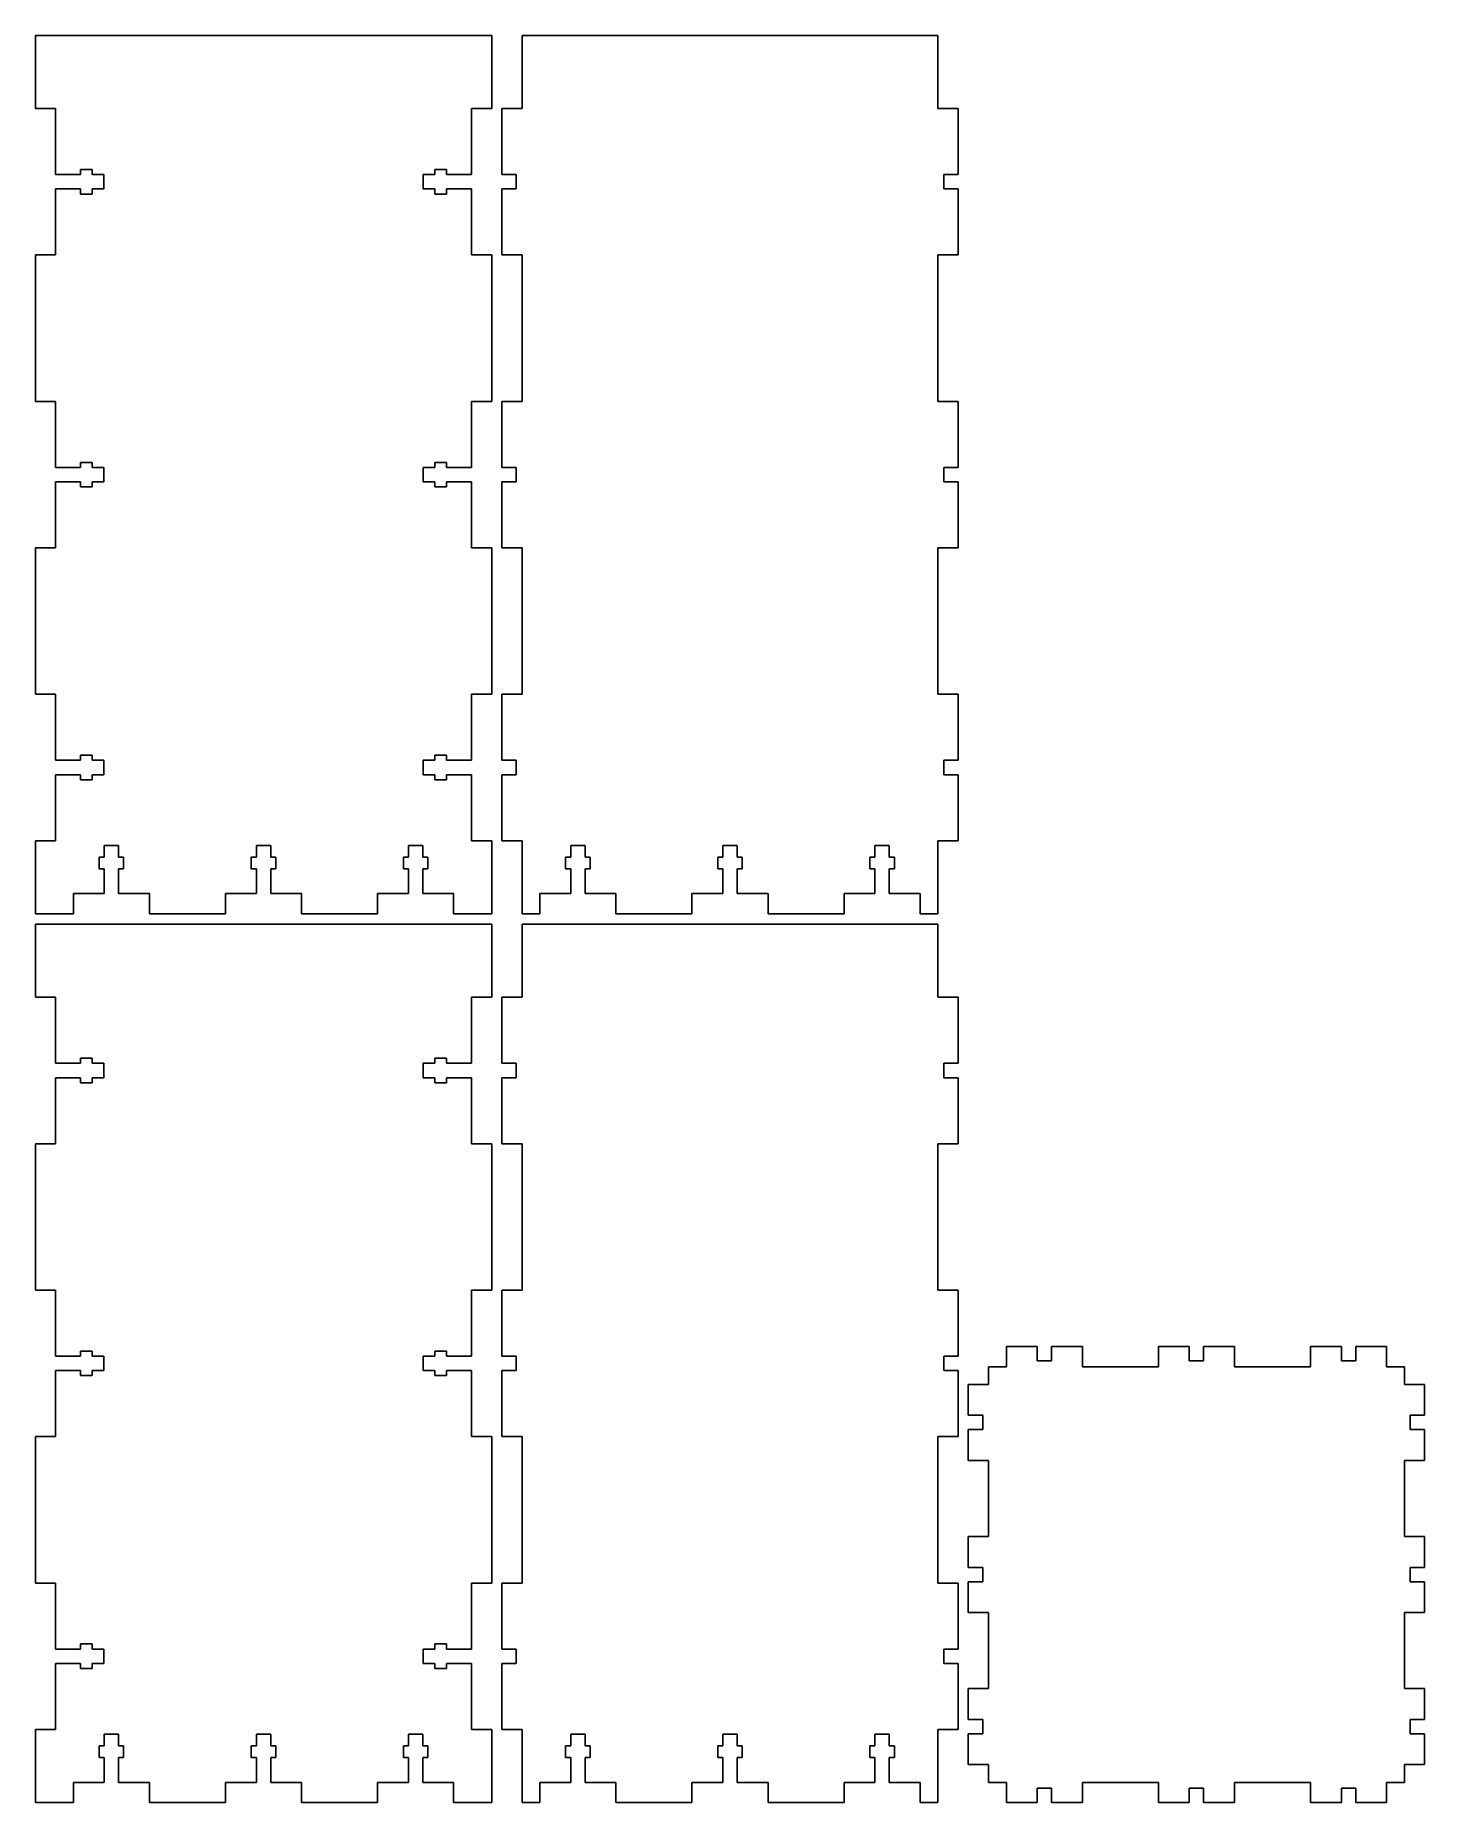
# Model space of a CAD drawing. Header units: inches. Extents: x 0 to 411, y 3 to 526.
import ezdxf

# ---------------------------------------------------------------- set-up
doc = ezdxf.new("R2010")
doc.units = ezdxf.units.IN

msp = doc.modelspace()

# ---------------------------------------------------------------- linework, layer by layer
at = {"layer": 'back_outsideCutPath'}
for p, q in [((0, 526), (0, 504.33)), ((135, 526), (0, 526)), ((135, 504.33), (135, 526)), ((0, 504.33), (6, 504.33)), ((6, 504.33), (6, 484.79)), ((129, 484.79), (129, 504.33)), ((129, 504.33), (135, 504.33)), ((6, 484.79), (13.35, 484.79)), ((13.35, 484.79), (13.35, 486.29)), ((13.35, 486.29), (16.8, 486.29)), ((16.8, 486.29), (16.8, 484.79)), ((16.8, 484.79), (20.25, 484.79)), ((20.25, 484.79), (20.25, 480.54)), ((114.75, 480.54), (114.75, 484.79)), ((114.75, 484.79), (118.2, 484.79)), ((118.2, 484.79), (118.2, 486.29)), ((118.2, 486.29), (121.65, 486.29)), ((121.65, 486.29), (121.65, 484.79)), ((121.65, 484.79), (129, 484.79)), ((13.35, 480.54), (6, 480.54)), ((6, 480.54), (6, 461)), ((13.35, 479.04), (13.35, 480.54)), ((16.8, 479.04), (13.35, 479.04)), ((20.25, 480.54), (16.8, 480.54)), ((16.8, 480.54), (16.8, 479.04)), ((118.2, 480.54), (114.75, 480.54)), ((118.2, 479.04), (118.2, 480.54)), ((121.65, 479.04), (118.2, 479.04)), ((129, 480.54), (121.65, 480.54)), ((121.65, 480.54), (121.65, 479.04)), ((129, 461), (129, 480.54)), ((6, 461), (0, 461)), ((0, 461), (0, 417.67)), ((135, 461), (129, 461)), ((135, 417.67), (135, 461)), ((0, 417.67), (6, 417.67)), ((6, 417.67), (6, 398.12)), ((129, 398.12), (129, 417.67)), ((129, 417.67), (135, 417.67)), ((6, 398.12), (13.35, 398.12)), ((13.35, 398.12), (13.35, 399.62)), ((13.35, 399.62), (16.8, 399.62)), ((16.8, 399.62), (16.8, 398.12)), ((16.8, 398.12), (20.25, 398.12)), ((20.25, 398.12), (20.25, 393.88)), ((114.75, 393.88), (114.75, 398.12)), ((114.75, 398.12), (118.2, 398.12)), ((118.2, 398.12), (118.2, 399.62)), ((118.2, 399.62), (121.65, 399.62)), ((121.65, 399.62), (121.65, 398.12)), ((121.65, 398.12), (129, 398.12)), ((13.35, 393.88), (6, 393.88)), ((6, 393.88), (6, 374.33)), ((13.35, 392.38), (13.35, 393.88)), ((16.8, 392.38), (13.35, 392.38)), ((20.25, 393.88), (16.8, 393.88)), ((16.8, 393.88), (16.8, 392.38)), ((118.2, 393.88), (114.75, 393.88)), ((118.2, 392.38), (118.2, 393.88)), ((121.65, 392.38), (118.2, 392.38)), ((129, 393.88), (121.65, 393.88)), ((121.65, 393.88), (121.65, 392.38)), ((129, 374.33), (129, 393.88)), ((6, 374.33), (0, 374.33)), ((0, 374.33), (0, 331)), ((135, 374.33), (129, 374.33)), ((135, 331), (135, 374.33)), ((0, 331), (6, 331)), ((6, 331), (6, 311.46)), ((129, 311.46), (129, 331)), ((129, 331), (135, 331)), ((6, 311.46), (13.35, 311.46)), ((13.35, 311.46), (13.35, 312.96)), ((13.35, 312.96), (16.8, 312.96)), ((16.8, 312.96), (16.8, 311.46)), ((16.8, 311.46), (20.25, 311.46)), ((20.25, 311.46), (20.25, 307.21)), ((114.75, 307.21), (114.75, 311.46)), ((114.75, 311.46), (118.2, 311.46)), ((118.2, 311.46), (118.2, 312.96)), ((118.2, 312.96), (121.65, 312.96)), ((121.65, 312.96), (121.65, 311.46)), ((121.65, 311.46), (129, 311.46)), ((13.35, 307.21), (6, 307.21)), ((6, 307.21), (6, 287.67)), ((13.35, 305.71), (13.35, 307.21)), ((16.8, 305.71), (13.35, 305.71)), ((20.25, 307.21), (16.8, 307.21)), ((16.8, 307.21), (16.8, 305.71)), ((118.2, 307.21), (114.75, 307.21)), ((118.2, 305.71), (118.2, 307.21)), ((121.65, 305.71), (118.2, 305.71)), ((129, 307.21), (121.65, 307.21)), ((121.65, 307.21), (121.65, 305.71)), ((129, 287.67), (129, 307.21)), ((6, 287.67), (0, 287.67)), ((0, 287.67), (0, 266)), ((135, 287.67), (129, 287.67)), ((135, 266), (135, 287.67)), ((18.88, 279.35), (18.88, 282.8)), ((18.88, 282.8), (20.38, 282.8)), ((20.38, 282.8), (20.38, 286.25)), ((20.38, 286.25), (24.62, 286.25)), ((24.62, 286.25), (24.62, 282.8)), ((24.62, 282.8), (26.12, 282.8)), ((26.12, 282.8), (26.12, 279.35)), ((63.88, 279.35), (63.88, 282.8)), ((63.88, 282.8), (65.38, 282.8)), ((65.38, 282.8), (65.38, 286.25)), ((65.38, 286.25), (69.62, 286.25)), ((69.62, 286.25), (69.62, 282.8)), ((69.62, 282.8), (71.12, 282.8)), ((71.12, 282.8), (71.12, 279.35)), ((108.88, 279.35), (108.88, 282.8)), ((108.88, 282.8), (110.38, 282.8)), ((110.38, 282.8), (110.38, 286.25)), ((110.38, 286.25), (114.62, 286.25)), ((114.62, 286.25), (114.62, 282.8)), ((114.62, 282.8), (116.12, 282.8)), ((116.12, 282.8), (116.12, 279.35)), ((20.38, 279.35), (18.88, 279.35)), ((20.38, 272), (20.38, 279.35)), ((26.12, 279.35), (24.62, 279.35)), ((24.62, 279.35), (24.62, 272)), ((65.38, 279.35), (63.88, 279.35)), ((65.38, 272), (65.38, 279.35)), ((71.12, 279.35), (69.62, 279.35)), ((69.62, 279.35), (69.62, 272)), ((110.38, 279.35), (108.88, 279.35)), ((110.38, 272), (110.38, 279.35)), ((116.12, 279.35), (114.62, 279.35)), ((114.62, 279.35), (114.62, 272)), ((11.25, 266), (11.25, 272)), ((11.25, 272), (20.38, 272)), ((24.62, 272), (33.75, 272)), ((33.75, 272), (33.75, 266)), ((56.25, 266), (56.25, 272)), ((56.25, 272), (65.38, 272)), ((69.62, 272), (78.75, 272)), ((78.75, 272), (78.75, 266)), ((101.25, 266), (101.25, 272)), ((101.25, 272), (110.38, 272)), ((114.62, 272), (123.75, 272)), ((123.75, 272), (123.75, 266)), ((0, 266), (11.25, 266)), ((33.75, 266), (56.25, 266)), ((78.75, 266), (101.25, 266)), ((123.75, 266), (135, 266))]:
    msp.add_line(p, q, dxfattribs=at)
at = {"layer": 'bottom_outsideCutPath'}
for p, q in [((296.38, 138), (287.25, 138)), ((287.25, 138), (287.25, 132)), ((296.38, 133.75), (296.38, 138)), ((309.75, 138), (300.62, 138)), ((300.62, 138), (300.62, 133.75)), ((309.75, 132), (309.75, 138)), ((341.38, 138), (332.25, 138)), ((332.25, 138), (332.25, 132)), ((341.38, 133.75), (341.38, 138)), ((354.75, 138), (345.62, 138)), ((345.62, 138), (345.62, 133.75)), ((354.75, 132), (354.75, 138)), ((386.38, 138), (377.25, 138)), ((377.25, 138), (377.25, 132)), ((386.38, 133.75), (386.38, 138)), ((399.75, 138), (390.62, 138)), ((390.62, 138), (390.62, 133.75)), ((399.75, 132), (399.75, 138)), ((282, 132), (282, 126.75)), ((287.25, 132), (282, 132)), ((298.5, 133.75), (296.38, 133.75)), ((300.62, 133.75), (298.5, 133.75)), ((298.5, 133.75), (298.5, 133.75)), ((332.25, 132), (309.75, 132)), ((343.5, 133.75), (341.38, 133.75)), ((345.62, 133.75), (343.5, 133.75)), ((343.5, 133.75), (343.5, 133.75)), ((377.25, 132), (354.75, 132)), ((388.5, 133.75), (386.38, 133.75)), ((390.62, 133.75), (388.5, 133.75)), ((388.5, 133.75), (388.5, 133.75)), ((405, 132), (399.75, 132)), ((405, 126.75), (405, 132)), ((282, 126.75), (276, 126.75)), ((276, 126.75), (276, 117.62)), ((411, 126.75), (405, 126.75)), ((411, 117.62), (411, 126.75)), ((276, 117.62), (280.25, 117.62)), ((280.25, 117.62), (280.25, 115.5)), ((280.25, 115.5), (280.25, 115.5)), ((280.25, 115.5), (280.25, 113.38)), ((406.75, 115.5), (406.75, 117.62)), ((406.75, 117.62), (411, 117.62)), ((406.75, 113.38), (406.75, 115.5)), ((406.75, 115.5), (406.75, 115.5)), ((280.25, 113.38), (276, 113.38)), ((276, 113.38), (276, 104.25)), ((411, 113.38), (406.75, 113.38)), ((411, 104.25), (411, 113.38)), ((276, 104.25), (282, 104.25)), ((282, 104.25), (282, 81.75)), ((405, 81.75), (405, 104.25)), ((405, 104.25), (411, 104.25)), ((282, 81.75), (276, 81.75)), ((276, 81.75), (276, 72.62)), ((411, 81.75), (405, 81.75)), ((411, 72.62), (411, 81.75)), ((276, 72.62), (280.25, 72.62)), ((280.25, 68.38), (276, 68.38)), ((276, 68.38), (276, 59.25)), ((280.25, 72.62), (280.25, 70.5)), ((280.25, 70.5), (280.25, 70.5)), ((280.25, 70.5), (280.25, 68.38)), ((406.75, 70.5), (406.75, 72.62)), ((406.75, 72.62), (411, 72.62)), ((406.75, 68.38), (406.75, 70.5)), ((406.75, 70.5), (406.75, 70.5)), ((411, 68.38), (406.75, 68.38)), ((411, 59.25), (411, 68.38)), ((276, 59.25), (282, 59.25)), ((282, 59.25), (282, 36.75)), ((405, 36.75), (405, 59.25)), ((405, 59.25), (411, 59.25)), ((282, 36.75), (276, 36.75)), ((276, 36.75), (276, 27.62)), ((411, 36.75), (405, 36.75)), ((411, 27.62), (411, 36.75)), ((276, 27.62), (280.25, 27.62)), ((280.25, 27.62), (280.25, 25.5)), ((406.75, 25.5), (406.75, 27.62)), ((406.75, 27.62), (411, 27.62)), ((280.25, 23.38), (276, 23.38)), ((276, 23.38), (276, 14.25)), ((280.25, 25.5), (280.25, 25.5)), ((280.25, 25.5), (280.25, 23.38)), ((406.75, 23.38), (406.75, 25.5)), ((406.75, 25.5), (406.75, 25.5)), ((411, 23.38), (406.75, 23.38)), ((411, 14.25), (411, 23.38)), ((276, 14.25), (282, 14.25)), ((282, 14.25), (282, 9)), ((405, 9), (405, 14.25)), ((405, 14.25), (411, 14.25)), ((282, 9), (287.25, 9)), ((287.25, 9), (287.25, 3)), ((296.38, 3), (296.38, 7.25)), ((296.38, 7.25), (298.5, 7.25)), ((298.5, 7.25), (298.5, 7.25)), ((298.5, 7.25), (300.62, 7.25)), ((300.62, 7.25), (300.62, 3)), ((309.75, 3), (309.75, 9)), ((309.75, 9), (332.25, 9)), ((332.25, 9), (332.25, 3)), ((341.38, 3), (341.38, 7.25)), ((341.38, 7.25), (343.5, 7.25)), ((343.5, 7.25), (343.5, 7.25)), ((343.5, 7.25), (345.62, 7.25)), ((345.62, 7.25), (345.62, 3)), ((354.75, 3), (354.75, 9)), ((354.75, 9), (377.25, 9)), ((377.25, 9), (377.25, 3)), ((386.38, 3), (386.38, 7.25)), ((386.38, 7.25), (388.5, 7.25)), ((388.5, 7.25), (388.5, 7.25)), ((388.5, 7.25), (390.62, 7.25)), ((390.62, 7.25), (390.62, 3)), ((399.75, 3), (399.75, 9)), ((399.75, 9), (405, 9)), ((287.25, 3), (296.38, 3)), ((300.62, 3), (309.75, 3)), ((332.25, 3), (341.38, 3)), ((345.62, 3), (354.75, 3)), ((377.25, 3), (386.38, 3)), ((390.62, 3), (399.75, 3))]:
    msp.add_line(p, q, dxfattribs=at)
at = {"layer": 'front_outsideCutPath'}
for p, q in [((0, 263), (0, 241.33)), ((135, 263), (0, 263)), ((135, 241.33), (135, 263)), ((0, 241.33), (6, 241.33)), ((6, 241.33), (6, 221.79)), ((129, 221.79), (129, 241.33)), ((129, 241.33), (135, 241.33)), ((6, 221.79), (13.35, 221.79)), ((13.35, 221.79), (13.35, 223.29)), ((13.35, 223.29), (16.8, 223.29)), ((16.8, 223.29), (16.8, 221.79)), ((16.8, 221.79), (20.25, 221.79)), ((20.25, 221.79), (20.25, 217.54)), ((114.75, 217.54), (114.75, 221.79)), ((114.75, 221.79), (118.2, 221.79)), ((118.2, 221.79), (118.2, 223.29)), ((118.2, 223.29), (121.65, 223.29)), ((121.65, 223.29), (121.65, 221.79)), ((121.65, 221.79), (129, 221.79)), ((13.35, 217.54), (6, 217.54)), ((6, 217.54), (6, 198)), ((13.35, 216.04), (13.35, 217.54)), ((16.8, 216.04), (13.35, 216.04)), ((20.25, 217.54), (16.8, 217.54)), ((16.8, 217.54), (16.8, 216.04)), ((118.2, 217.54), (114.75, 217.54)), ((118.2, 216.04), (118.2, 217.54)), ((121.65, 216.04), (118.2, 216.04)), ((129, 217.54), (121.65, 217.54)), ((121.65, 217.54), (121.65, 216.04)), ((129, 198), (129, 217.54)), ((6, 198), (0, 198)), ((0, 198), (0, 154.67)), ((135, 198), (129, 198)), ((135, 154.67), (135, 198)), ((0, 154.67), (6, 154.67)), ((6, 154.67), (6, 135.12)), ((129, 135.12), (129, 154.67)), ((129, 154.67), (135, 154.67)), ((13.35, 135.12), (13.35, 136.62)), ((13.35, 136.62), (16.8, 136.62)), ((16.8, 136.62), (16.8, 135.12)), ((118.2, 135.12), (118.2, 136.62)), ((118.2, 136.62), (121.65, 136.62)), ((121.65, 136.62), (121.65, 135.12)), ((6, 135.12), (13.35, 135.12)), ((13.35, 130.88), (6, 130.88)), ((6, 130.88), (6, 111.33)), ((13.35, 129.38), (13.35, 130.88)), ((16.8, 135.12), (20.25, 135.12)), ((20.25, 130.88), (16.8, 130.88)), ((16.8, 130.88), (16.8, 129.38)), ((20.25, 135.12), (20.25, 130.88)), ((114.75, 130.88), (114.75, 135.12)), ((114.75, 135.12), (118.2, 135.12)), ((118.2, 130.88), (114.75, 130.88)), ((118.2, 129.38), (118.2, 130.88)), ((121.65, 135.12), (129, 135.12)), ((129, 130.88), (121.65, 130.88)), ((121.65, 130.88), (121.65, 129.38)), ((129, 111.33), (129, 130.88)), ((16.8, 129.38), (13.35, 129.38)), ((121.65, 129.38), (118.2, 129.38)), ((6, 111.33), (0, 111.33)), ((0, 111.33), (0, 68)), ((135, 111.33), (129, 111.33)), ((135, 68), (135, 111.33)), ((0, 68), (6, 68)), ((6, 68), (6, 48.46)), ((129, 48.46), (129, 68)), ((129, 68), (135, 68)), ((6, 48.46), (13.35, 48.46)), ((13.35, 48.46), (13.35, 49.96)), ((13.35, 49.96), (16.8, 49.96)), ((16.8, 49.96), (16.8, 48.46)), ((16.8, 48.46), (20.25, 48.46)), ((20.25, 48.46), (20.25, 44.21)), ((114.75, 44.21), (114.75, 48.46)), ((114.75, 48.46), (118.2, 48.46)), ((118.2, 48.46), (118.2, 49.96)), ((118.2, 49.96), (121.65, 49.96)), ((121.65, 49.96), (121.65, 48.46)), ((121.65, 48.46), (129, 48.46)), ((13.35, 44.21), (6, 44.21)), ((6, 44.21), (6, 24.67)), ((13.35, 42.71), (13.35, 44.21)), ((16.8, 42.71), (13.35, 42.71)), ((20.25, 44.21), (16.8, 44.21)), ((16.8, 44.21), (16.8, 42.71)), ((118.2, 44.21), (114.75, 44.21)), ((118.2, 42.71), (118.2, 44.21)), ((121.65, 42.71), (118.2, 42.71)), ((129, 44.21), (121.65, 44.21)), ((121.65, 44.21), (121.65, 42.71)), ((129, 24.67), (129, 44.21)), ((6, 24.67), (0, 24.67)), ((0, 24.67), (0, 3)), ((20.38, 19.8), (20.38, 23.25)), ((20.38, 23.25), (24.62, 23.25)), ((24.62, 23.25), (24.62, 19.8)), ((65.38, 19.8), (65.38, 23.25)), ((65.38, 23.25), (69.62, 23.25)), ((69.62, 23.25), (69.62, 19.8)), ((110.38, 19.8), (110.38, 23.25)), ((110.38, 23.25), (114.62, 23.25)), ((114.62, 23.25), (114.62, 19.8)), ((135, 24.67), (129, 24.67)), ((135, 3), (135, 24.67)), ((18.88, 16.35), (18.88, 19.8)), ((18.88, 19.8), (20.38, 19.8)), ((20.38, 16.35), (18.88, 16.35)), ((20.38, 9), (20.38, 16.35)), ((24.62, 19.8), (26.12, 19.8)), ((26.12, 16.35), (24.62, 16.35)), ((24.62, 16.35), (24.62, 9)), ((26.12, 19.8), (26.12, 16.35)), ((63.88, 16.35), (63.88, 19.8)), ((63.88, 19.8), (65.38, 19.8)), ((65.38, 16.35), (63.88, 16.35)), ((65.38, 9), (65.38, 16.35)), ((69.62, 19.8), (71.12, 19.8)), ((71.12, 16.35), (69.62, 16.35)), ((69.62, 16.35), (69.62, 9)), ((71.12, 19.8), (71.12, 16.35)), ((108.88, 16.35), (108.88, 19.8)), ((108.88, 19.8), (110.38, 19.8)), ((110.38, 16.35), (108.88, 16.35)), ((110.38, 9), (110.38, 16.35)), ((114.62, 19.8), (116.12, 19.8)), ((116.12, 16.35), (114.62, 16.35)), ((114.62, 16.35), (114.62, 9)), ((116.12, 19.8), (116.12, 16.35)), ((11.25, 3), (11.25, 9)), ((11.25, 9), (20.38, 9)), ((24.62, 9), (33.75, 9)), ((33.75, 9), (33.75, 3)), ((56.25, 3), (56.25, 9)), ((56.25, 9), (65.38, 9)), ((69.62, 9), (78.75, 9)), ((78.75, 9), (78.75, 3)), ((101.25, 3), (101.25, 9)), ((101.25, 9), (110.38, 9)), ((114.62, 9), (123.75, 9)), ((123.75, 9), (123.75, 3)), ((0, 3), (11.25, 3)), ((33.75, 3), (56.25, 3)), ((78.75, 3), (101.25, 3)), ((123.75, 3), (135, 3))]:
    msp.add_line(p, q, dxfattribs=at)
at = {"layer": 'left_outsideCutPath'}
for p, q in [((144, 263), (144, 241.33)), ((267, 263), (144, 263)), ((267, 241.33), (267, 263)), ((144, 241.33), (138, 241.33)), ((138, 241.33), (138, 221.79)), ((273, 241.33), (267, 241.33)), ((273, 221.79), (273, 241.33)), ((138, 221.79), (142.25, 221.79)), ((142.25, 221.79), (142.25, 219.67)), ((142.25, 219.67), (142.25, 219.67)), ((142.25, 219.67), (142.25, 217.54)), ((268.75, 219.67), (268.75, 221.79)), ((268.75, 221.79), (273, 221.79)), ((268.75, 217.54), (268.75, 219.67)), ((268.75, 219.67), (268.75, 219.67)), ((142.25, 217.54), (138, 217.54)), ((138, 217.54), (138, 198)), ((273, 217.54), (268.75, 217.54)), ((273, 198), (273, 217.54)), ((138, 198), (144, 198)), ((144, 198), (144, 154.67)), ((267, 154.67), (267, 198)), ((267, 198), (273, 198)), ((144, 154.67), (138, 154.67)), ((138, 154.67), (138, 135.12)), ((273, 154.67), (267, 154.67)), ((273, 135.12), (273, 154.67)), ((138, 135.12), (142.25, 135.12)), ((142.25, 130.88), (138, 130.88)), ((138, 130.88), (138, 111.33)), ((142.25, 135.12), (142.25, 133)), ((142.25, 133), (142.25, 133)), ((142.25, 133), (142.25, 130.88)), ((268.75, 133), (268.75, 135.12)), ((268.75, 135.12), (273, 135.12)), ((268.75, 130.88), (268.75, 133)), ((268.75, 133), (268.75, 133)), ((273, 130.88), (268.75, 130.88)), ((273, 111.33), (273, 130.88)), ((138, 111.33), (144, 111.33)), ((144, 111.33), (144, 68)), ((267, 68), (267, 111.33)), ((267, 111.33), (273, 111.33)), ((144, 68), (138, 68)), ((138, 68), (138, 48.46)), ((273, 68), (267, 68)), ((273, 48.46), (273, 68)), ((138, 48.46), (142.25, 48.46)), ((142.25, 48.46), (142.25, 46.33)), ((268.75, 46.33), (268.75, 48.46)), ((268.75, 48.46), (273, 48.46)), ((142.25, 44.21), (138, 44.21)), ((138, 44.21), (138, 24.67)), ((142.25, 46.33), (142.25, 46.33)), ((142.25, 46.33), (142.25, 44.21)), ((268.75, 44.21), (268.75, 46.33)), ((268.75, 46.33), (268.75, 46.33)), ((273, 44.21), (268.75, 44.21)), ((273, 24.67), (273, 44.21)), ((138, 24.67), (144, 24.67)), ((144, 24.67), (144, 3)), ((158.38, 19.8), (158.38, 23.25)), ((158.38, 23.25), (162.62, 23.25)), ((162.62, 23.25), (162.62, 19.8)), ((203.38, 19.8), (203.38, 23.25)), ((203.38, 23.25), (207.62, 23.25)), ((207.62, 23.25), (207.62, 19.8)), ((248.38, 19.8), (248.38, 23.25)), ((248.38, 23.25), (252.62, 23.25)), ((252.62, 23.25), (252.62, 19.8)), ((267, 3), (267, 24.67)), ((267, 24.67), (273, 24.67)), ((156.88, 16.35), (156.88, 19.8)), ((156.88, 19.8), (158.38, 19.8)), ((158.38, 16.35), (156.88, 16.35)), ((158.38, 9), (158.38, 16.35)), ((162.62, 19.8), (164.12, 19.8)), ((164.12, 16.35), (162.62, 16.35)), ((162.62, 16.35), (162.62, 9)), ((164.12, 19.8), (164.12, 16.35)), ((201.88, 16.35), (201.88, 19.8)), ((201.88, 19.8), (203.38, 19.8)), ((203.38, 16.35), (201.88, 16.35)), ((203.38, 9), (203.38, 16.35)), ((207.62, 19.8), (209.12, 19.8)), ((209.12, 16.35), (207.62, 16.35)), ((207.62, 16.35), (207.62, 9)), ((209.12, 19.8), (209.12, 16.35)), ((246.88, 16.35), (246.88, 19.8)), ((246.88, 19.8), (248.38, 19.8)), ((248.38, 16.35), (246.88, 16.35)), ((248.38, 9), (248.38, 16.35)), ((252.62, 19.8), (254.12, 19.8)), ((254.12, 16.35), (252.62, 16.35)), ((252.62, 16.35), (252.62, 9)), ((254.12, 19.8), (254.12, 16.35)), ((149.25, 3), (149.25, 9)), ((149.25, 9), (158.38, 9)), ((162.62, 9), (171.75, 9)), ((171.75, 9), (171.75, 3)), ((194.25, 3), (194.25, 9)), ((194.25, 9), (203.38, 9)), ((207.62, 9), (216.75, 9)), ((216.75, 9), (216.75, 3)), ((239.25, 3), (239.25, 9)), ((239.25, 9), (248.38, 9)), ((252.62, 9), (261.75, 9)), ((261.75, 9), (261.75, 3)), ((144, 3), (149.25, 3)), ((171.75, 3), (194.25, 3)), ((216.75, 3), (239.25, 3)), ((261.75, 3), (267, 3))]:
    msp.add_line(p, q, dxfattribs=at)
at = {"layer": 'right_outsideCutPath'}
for p, q in [((144, 526), (144, 504.33)), ((267, 526), (144, 526)), ((267, 504.33), (267, 526)), ((144, 504.33), (138, 504.33)), ((138, 504.33), (138, 484.79)), ((273, 504.33), (267, 504.33)), ((273, 484.79), (273, 504.33)), ((138, 484.79), (142.25, 484.79)), ((142.25, 484.79), (142.25, 482.67)), ((142.25, 482.67), (142.25, 482.67)), ((142.25, 482.67), (142.25, 480.54)), ((268.75, 482.67), (268.75, 484.79)), ((268.75, 484.79), (273, 484.79)), ((268.75, 480.54), (268.75, 482.67)), ((268.75, 482.67), (268.75, 482.67)), ((142.25, 480.54), (138, 480.54)), ((138, 480.54), (138, 461)), ((273, 480.54), (268.75, 480.54)), ((273, 461), (273, 480.54)), ((138, 461), (144, 461)), ((144, 461), (144, 417.67)), ((267, 417.67), (267, 461)), ((267, 461), (273, 461)), ((144, 417.67), (138, 417.67)), ((138, 417.67), (138, 398.12)), ((273, 417.67), (267, 417.67)), ((273, 398.12), (273, 417.67)), ((138, 398.12), (142.25, 398.12)), ((142.25, 398.12), (142.25, 396)), ((268.75, 396), (268.75, 398.12)), ((268.75, 398.12), (273, 398.12)), ((142.25, 393.88), (138, 393.88)), ((138, 393.88), (138, 374.33)), ((142.25, 396), (142.25, 396)), ((142.25, 396), (142.25, 393.88)), ((268.75, 393.88), (268.75, 396)), ((268.75, 396), (268.75, 396)), ((273, 393.88), (268.75, 393.88)), ((273, 374.33), (273, 393.88)), ((138, 374.33), (144, 374.33)), ((144, 374.33), (144, 331)), ((267, 331), (267, 374.33)), ((267, 374.33), (273, 374.33)), ((144, 331), (138, 331)), ((138, 331), (138, 311.46)), ((273, 331), (267, 331)), ((273, 311.46), (273, 331)), ((138, 311.46), (142.25, 311.46)), ((142.25, 311.46), (142.25, 309.33)), ((142.25, 309.33), (142.25, 309.33)), ((142.25, 309.33), (142.25, 307.21)), ((268.75, 309.33), (268.75, 311.46)), ((268.75, 311.46), (273, 311.46)), ((268.75, 307.21), (268.75, 309.33)), ((268.75, 309.33), (268.75, 309.33)), ((142.25, 307.21), (138, 307.21)), ((138, 307.21), (138, 287.67)), ((273, 307.21), (268.75, 307.21)), ((273, 287.67), (273, 307.21)), ((138, 287.67), (144, 287.67)), ((144, 287.67), (144, 266)), ((267, 266), (267, 287.67)), ((267, 287.67), (273, 287.67)), ((156.88, 279.35), (156.88, 282.8)), ((156.88, 282.8), (158.38, 282.8)), ((158.38, 282.8), (158.38, 286.25)), ((158.38, 286.25), (162.62, 286.25)), ((162.62, 286.25), (162.62, 282.8)), ((162.62, 282.8), (164.12, 282.8)), ((164.12, 282.8), (164.12, 279.35)), ((201.88, 279.35), (201.88, 282.8)), ((201.88, 282.8), (203.38, 282.8)), ((203.38, 282.8), (203.38, 286.25)), ((203.38, 286.25), (207.62, 286.25)), ((207.62, 286.25), (207.62, 282.8)), ((207.62, 282.8), (209.12, 282.8)), ((209.12, 282.8), (209.12, 279.35)), ((246.88, 279.35), (246.88, 282.8)), ((246.88, 282.8), (248.38, 282.8)), ((248.38, 282.8), (248.38, 286.25)), ((248.38, 286.25), (252.62, 286.25)), ((252.62, 286.25), (252.62, 282.8)), ((252.62, 282.8), (254.12, 282.8)), ((254.12, 282.8), (254.12, 279.35)), ((158.38, 279.35), (156.88, 279.35)), ((158.38, 272), (158.38, 279.35)), ((164.12, 279.35), (162.62, 279.35)), ((162.62, 279.35), (162.62, 272)), ((203.38, 279.35), (201.88, 279.35)), ((203.38, 272), (203.38, 279.35)), ((209.12, 279.35), (207.62, 279.35)), ((207.62, 279.35), (207.62, 272)), ((248.38, 279.35), (246.88, 279.35)), ((248.38, 272), (248.38, 279.35)), ((254.12, 279.35), (252.62, 279.35)), ((252.62, 279.35), (252.62, 272)), ((149.25, 266), (149.25, 272)), ((149.25, 272), (158.38, 272)), ((162.62, 272), (171.75, 272)), ((171.75, 272), (171.75, 266)), ((194.25, 266), (194.25, 272)), ((194.25, 272), (203.38, 272)), ((207.62, 272), (216.75, 272)), ((216.75, 272), (216.75, 266)), ((239.25, 266), (239.25, 272)), ((239.25, 272), (248.38, 272)), ((252.62, 272), (261.75, 272)), ((261.75, 272), (261.75, 266)), ((144, 266), (149.25, 266)), ((171.75, 266), (194.25, 266)), ((216.75, 266), (239.25, 266)), ((261.75, 266), (267, 266))]:
    msp.add_line(p, q, dxfattribs=at)

doc.saveas('drawing.dxf')
